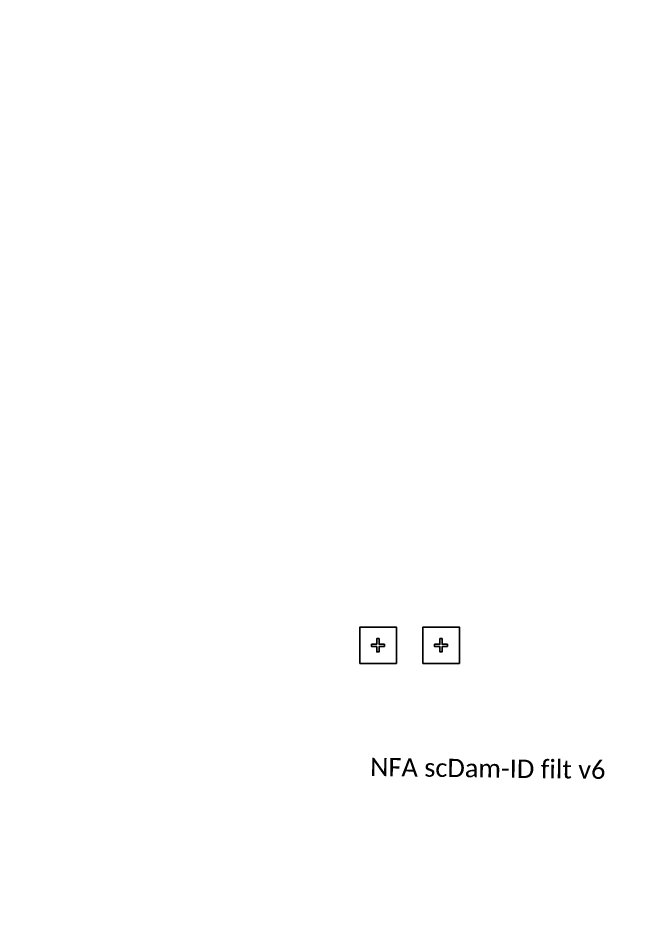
# Model space of a CAD drawing. Extents: x -351702 to -45035, y -35391 to 217623.
# Drawn here: x -239922 to -223193, y 22954 to 47954 of the extents above; entities that cross this region are included whole.
import ezdxf

# ---------------------------------------------------------------- set-up
doc = ezdxf.new("R2010")
doc.units = 13
doc.layers.add('Control', color=80, linetype='Continuous')
doc.styles.get("Standard").update_dxf_attribs({"font": 'Calibri.ttf'})

msp = doc.modelspace()

# ---------------------------------------------------------------- linework, layer by layer
at = {"layer": 'Control'}
for points in [[(-230527.902, 30219.453), (-229527.902, 30219.453), (-229527.902, 31219.453), (-230527.902, 31219.453)], [(-228795.525, 30219.453), (-227795.525, 30219.453), (-227795.525, 31219.453), (-228795.525, 31219.453)]]:
    msp.add_lwpolyline(points, close=True, dxfattribs=at)
for points in [[(-229857.902, 30685.452), (-230000.919, 30685.452), (-230000.919, 30537.452), (-230064.919, 30537.452), (-230064.919, 30685.452), (-230207.902, 30685.452), (-230207.902, 30749.452), (-230064.919, 30749.452), (-230064.919, 30902.452), (-230000.919, 30902.452), (-230000.919, 30749.452), (-229857.902, 30749.452), (-229857.902, 30685.452)], [(-228125.525, 30685.452), (-228268.543, 30685.452), (-228268.543, 30537.452), (-228332.543, 30537.452), (-228332.543, 30685.452), (-228475.525, 30685.452), (-228475.525, 30749.452), (-228332.543, 30749.452), (-228332.543, 30902.452), (-228268.543, 30902.452), (-228268.543, 30749.452), (-228125.525, 30749.452), (-228125.525, 30685.452)]]:
    msp.add_lwpolyline(points, dxfattribs=at)
msp.add_circle((-245160.989, 22954.159), 50000, dxfattribs=at)

# ---------------------------------------------------------------- texts
at = {"layer": 'Control', "insert": (-230244.83, 27627.22), "char_height": 500, "width": 24096.6874, "attachment_point": 1, "rotation": 359.2746807}
msp.add_mtext('NFA scDam-ID filt v6', dxfattribs=at)

doc.saveas('drawing.dxf')
